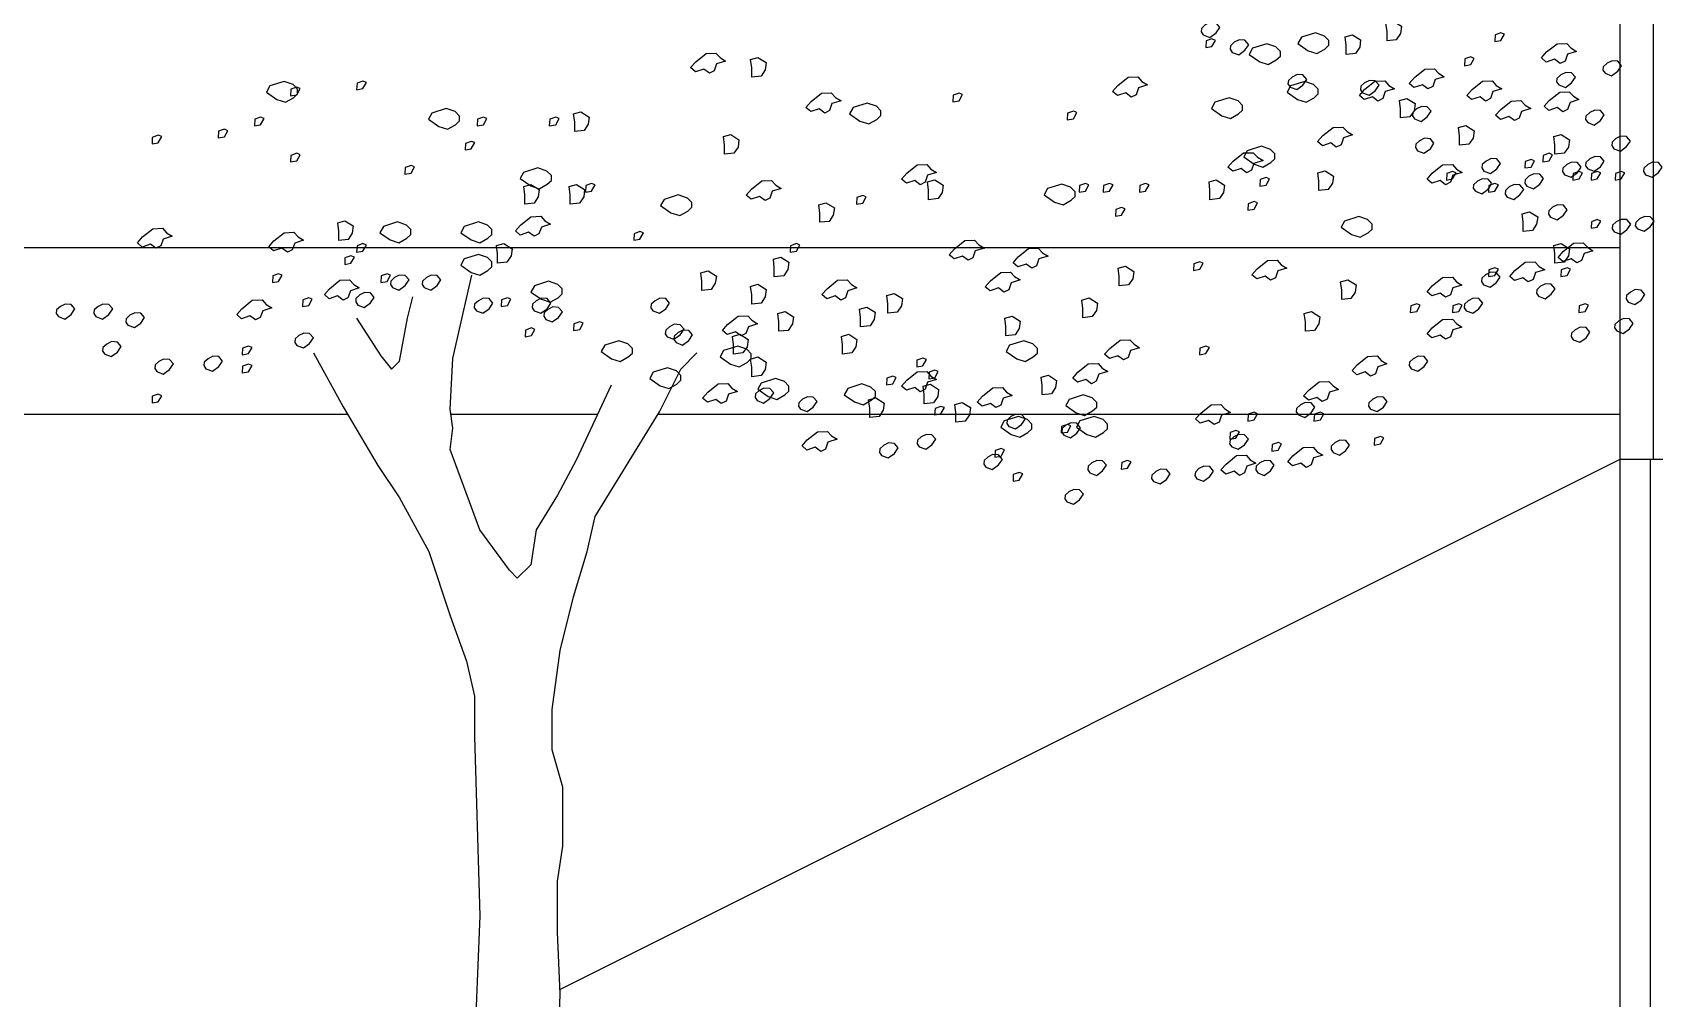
# Model space of a CAD drawing. Header units: millimetres. Extents: x 462666 to 1244237, y 2328025 to 3795663.
# Drawn here: x 1160762 to 1163424, y 2842565 to 2844149 of the extents above; entities that cross this region are included whole.
import ezdxf
from ezdxf.lldxf.tags import DXFTag

# ---------------------------------------------------------------- set-up
doc = ezdxf.new("R2010")
doc.units = ezdxf.units.MM
for name, color, linetype in [('arbre', 250, 'Continuous'), ('MUR-POH', 64, 'Continuous'), ('MUR_POH', 64, 'Continuous'), ('MUR_REZ', 3, 'Continuous'), ('PLE_REZ', 200, 'Continuous')]:
    doc.layers.add(name, color=color, linetype=linetype)
tags = doc.linetypes.add('DASHED', pattern=[0.75, 0.5, -0.25]).pattern_tags.tags
tags[6:7] = [DXFTag(74, 4), DXFTag(75, 0), DXFTag(340, '0'), DXFTag(46, 1.0), DXFTag(50, 0.0), DXFTag(44, 0.0), DXFTag(45, 0.0)]
tags[4:5] = [DXFTag(74, 4), DXFTag(75, 0), DXFTag(340, '0'), DXFTag(46, 1.0), DXFTag(50, 0.0), DXFTag(44, 0.0), DXFTag(45, 0.0)]

# ---------------------------------------------------------------- blocks, each defined once
blk = doc.blocks.new('arbre3')
at = {"layer": 'arbre', "color": 252}
for points in [[(247.952, 23.834), (247.993, 23.819), (248.033, 23.847), (248.056, 23.882), (248.033, 23.91), (247.996, 23.912), (247.965, 23.897), (247.941, 23.875), (247.939, 23.854)], [(262.203, 23.766), (262.203, 23.825), (262.196, 23.877), (262.242, 23.89), (262.294, 23.857), (262.287, 23.812), (262.261, 23.772)], [(248.134, 23.725), (248.175, 23.71), (248.214, 23.738), (248.238, 23.773), (248.214, 23.801), (248.177, 23.803), (248.147, 23.788), (248.123, 23.766), (248.121, 23.745)], [(261.064, 23.724), (261.103, 23.73), (261.125, 23.769), (261.103, 23.778), (261.066, 23.765)], [(261.403, 23.635), (261.457, 23.618), (261.507, 23.646), (261.533, 23.67), (261.533, 23.7), (261.505, 23.729), (261.448, 23.748), (261.359, 23.72), (261.338, 23.681)], [(261.708, 23.703), (261.762, 23.686), (261.812, 23.714), (261.838, 23.738), (261.838, 23.768), (261.81, 23.796), (261.754, 23.816), (261.665, 23.788), (261.643, 23.749)], [(261.946, 23.681), (261.946, 23.739), (261.94, 23.791), (261.985, 23.804), (262.037, 23.772), (262.031, 23.726), (262.005, 23.687)], [(262.879, 23.761), (262.918, 23.768), (262.94, 23.807), (262.918, 23.816), (262.881, 23.803)], [(263.205, 23.696), (263.271, 23.748), (263.331, 23.75), (263.358, 23.722), (263.392, 23.7), (263.336, 23.683), (263.321, 23.639), (263.29, 23.624), (263.255, 23.65), (263.203, 23.633), (263.173, 23.659)], [(257.862, 23.635), (257.927, 23.687), (257.988, 23.689), (258.014, 23.661), (258.049, 23.639), (257.992, 23.622), (257.977, 23.578), (257.947, 23.563), (257.912, 23.589), (257.86, 23.572), (257.829, 23.598)], [(258.213, 23.538), (258.213, 23.597), (258.206, 23.649), (258.252, 23.662), (258.304, 23.629), (258.298, 23.584), (258.272, 23.545)], [(262.69, 23.61), (262.729, 23.617), (262.751, 23.656), (262.729, 23.665), (262.692, 23.652)], [(263.572, 23.562), (263.613, 23.546), (263.653, 23.575), (263.676, 23.609), (263.653, 23.638), (263.616, 23.64), (263.585, 23.625), (263.561, 23.603), (263.559, 23.581)], [(248.497, 23.507), (248.539, 23.492), (248.578, 23.52), (248.602, 23.555), (248.578, 23.583), (248.541, 23.585), (248.51, 23.57), (248.487, 23.548), (248.484, 23.527)], [(248.952, 23.471), (248.993, 23.456), (249.032, 23.484), (249.056, 23.519), (249.032, 23.547), (248.995, 23.549), (248.965, 23.534), (248.941, 23.512), (248.939, 23.49)], [(260.512, 23.485), (260.577, 23.537), (260.638, 23.539), (260.664, 23.511), (260.699, 23.489), (260.642, 23.472), (260.627, 23.428), (260.597, 23.413), (260.562, 23.439), (260.51, 23.422), (260.479, 23.448)], [(262.375, 23.536), (262.44, 23.588), (262.501, 23.59), (262.527, 23.562), (262.562, 23.54), (262.505, 23.523), (262.49, 23.479), (262.459, 23.464), (262.425, 23.49), (262.372, 23.473), (262.342, 23.499)], [(263.281, 23.489), (263.323, 23.474), (263.362, 23.502), (263.386, 23.537), (263.362, 23.565), (263.325, 23.567), (263.294, 23.552), (263.27, 23.53), (263.268, 23.508)], [(255.231, 23.398), (255.285, 23.38), (255.335, 23.409), (255.361, 23.433), (255.361, 23.463), (255.333, 23.491), (255.277, 23.511), (255.187, 23.483), (255.166, 23.443)], [(255.317, 23.421), (255.356, 23.428), (255.377, 23.467), (255.356, 23.476), (255.319, 23.463)], [(255.732, 23.459), (255.772, 23.466), (255.793, 23.505), (255.772, 23.513), (255.735, 23.5)], [(258.587, 23.385), (258.652, 23.437), (258.713, 23.439), (258.739, 23.411), (258.774, 23.389), (258.717, 23.372), (258.702, 23.328), (258.672, 23.313), (258.637, 23.339), (258.585, 23.322), (258.554, 23.348)], [(259.476, 23.384), (259.515, 23.39), (259.537, 23.429), (259.515, 23.438), (259.478, 23.425)], [(261.64, 23.398), (261.695, 23.38), (261.745, 23.409), (261.771, 23.433), (261.771, 23.463), (261.742, 23.491), (261.686, 23.511), (261.597, 23.483), (261.575, 23.443)], [(262.062, 23.46), (262.127, 23.512), (262.188, 23.514), (262.214, 23.486), (262.249, 23.464), (262.192, 23.447), (262.177, 23.403), (262.146, 23.388), (262.112, 23.414), (262.059, 23.397), (262.029, 23.423)], [(262.737, 23.46), (262.802, 23.512), (262.863, 23.514), (262.889, 23.486), (262.924, 23.464), (262.867, 23.447), (262.852, 23.403), (262.821, 23.388), (262.787, 23.414), (262.734, 23.397), (262.704, 23.423)], [(263.221, 23.392), (263.287, 23.444), (263.347, 23.446), (263.374, 23.418), (263.408, 23.397), (263.352, 23.379), (263.337, 23.336), (263.306, 23.32), (263.271, 23.347), (263.219, 23.329), (263.189, 23.355)], [(249.279, 23.307), (249.32, 23.292), (249.359, 23.32), (249.383, 23.355), (249.359, 23.383), (249.322, 23.385), (249.292, 23.37), (249.268, 23.348), (249.266, 23.327)], [(256.248, 23.228), (256.303, 23.211), (256.353, 23.239), (256.379, 23.263), (256.379, 23.294), (256.35, 23.322), (256.294, 23.341), (256.205, 23.313), (256.183, 23.274)], [(258.893, 23.262), (258.948, 23.245), (258.998, 23.273), (259.024, 23.297), (259.024, 23.327), (258.996, 23.356), (258.939, 23.375), (258.85, 23.347), (258.828, 23.308)], [(261.165, 23.296), (261.22, 23.279), (261.27, 23.307), (261.296, 23.331), (261.296, 23.361), (261.268, 23.39), (261.211, 23.409), (261.122, 23.381), (261.1, 23.342)], [(262.288, 23.282), (262.288, 23.34), (262.281, 23.392), (262.327, 23.405), (262.379, 23.373), (262.373, 23.327), (262.347, 23.288)], [(262.918, 23.336), (262.983, 23.388), (263.044, 23.391), (263.07, 23.362), (263.105, 23.341), (263.048, 23.323), (263.033, 23.28), (263.003, 23.265), (262.968, 23.291), (262.916, 23.273), (262.885, 23.299)], [(263.463, 23.253), (263.504, 23.237), (263.543, 23.266), (263.567, 23.301), (263.543, 23.329), (263.507, 23.331), (263.476, 23.316), (263.452, 23.294), (263.45, 23.272)], [(255.09, 23.232), (255.129, 23.239), (255.151, 23.278), (255.129, 23.287), (255.092, 23.274)], [(256.489, 23.232), (256.528, 23.239), (256.55, 23.278), (256.528, 23.287), (256.491, 23.274)], [(256.942, 23.232), (256.982, 23.239), (257.003, 23.278), (256.982, 23.287), (256.945, 23.274)], [(257.102, 23.196), (257.102, 23.255), (257.095, 23.307), (257.141, 23.32), (257.193, 23.287), (257.186, 23.242), (257.16, 23.203)], [(260.194, 23.27), (260.233, 23.277), (260.255, 23.316), (260.233, 23.324), (260.196, 23.311)], [(262.658, 23.111), (262.658, 23.169), (262.652, 23.222), (262.698, 23.235), (262.75, 23.202), (262.743, 23.156), (262.717, 23.117)], [(249.297, 23.107), (249.338, 23.092), (249.378, 23.12), (249.401, 23.155), (249.378, 23.183), (249.341, 23.186), (249.31, 23.17), (249.286, 23.149), (249.284, 23.127)], [(254.447, 23.119), (254.486, 23.125), (254.508, 23.165), (254.486, 23.173), (254.449, 23.16)], [(254.863, 23.157), (254.902, 23.163), (254.924, 23.202), (254.902, 23.211), (254.865, 23.198)], [(256.413, 23.081), (256.452, 23.088), (256.474, 23.127), (256.452, 23.135), (256.415, 23.122)], [(258.042, 23.054), (258.042, 23.112), (258.035, 23.165), (258.081, 23.178), (258.133, 23.145), (258.127, 23.099), (258.101, 23.06)], [(261.799, 23.171), (261.865, 23.223), (261.925, 23.225), (261.952, 23.197), (261.986, 23.175), (261.93, 23.158), (261.915, 23.114), (261.884, 23.099), (261.849, 23.125), (261.797, 23.108), (261.767, 23.134)], [(263.257, 23.054), (263.257, 23.112), (263.25, 23.165), (263.296, 23.178), (263.348, 23.145), (263.342, 23.099), (263.316, 23.06)], [(263.627, 23.089), (263.668, 23.074), (263.707, 23.102), (263.731, 23.137), (263.707, 23.165), (263.67, 23.167), (263.64, 23.152), (263.616, 23.13), (263.614, 23.109)], [(249.715, 22.98), (249.756, 22.965), (249.796, 22.993), (249.819, 23.028), (249.796, 23.056), (249.759, 23.058), (249.728, 23.043), (249.704, 23.021), (249.702, 23)], [(255.317, 23.006), (255.356, 23.012), (255.377, 23.051), (255.356, 23.06), (255.319, 23.047)], [(261.237, 23.01), (261.302, 23.062), (261.363, 23.064), (261.389, 23.036), (261.424, 23.014), (261.367, 22.997), (261.352, 22.954), (261.321, 22.938), (261.287, 22.964), (261.235, 22.947), (261.204, 22.973)], [(261.369, 22.991), (261.423, 22.974), (261.473, 23.002), (261.499, 23.026), (261.499, 23.056), (261.471, 23.084), (261.415, 23.104), (261.325, 23.076), (261.304, 23.037)], [(263.068, 22.968), (263.107, 22.974), (263.129, 23.013), (263.107, 23.022), (263.07, 23.009)], [(263.181, 23.006), (263.22, 23.012), (263.242, 23.051), (263.22, 23.06), (263.183, 23.047)], [(263.463, 22.962), (263.504, 22.947), (263.543, 22.975), (263.567, 23.01), (263.543, 23.038), (263.507, 23.04), (263.476, 23.025), (263.452, 23.003), (263.45, 22.982)], [(249.661, 22.853), (249.702, 22.838), (249.741, 22.866), (249.765, 22.901), (249.741, 22.929), (249.704, 22.931), (249.674, 22.916), (249.65, 22.894), (249.648, 22.873)], [(256.035, 22.93), (256.074, 22.936), (256.096, 22.976), (256.074, 22.984), (256.037, 22.971)], [(256.825, 22.855), (256.879, 22.838), (256.929, 22.866), (256.955, 22.89), (256.955, 22.921), (256.927, 22.949), (256.87, 22.968), (256.781, 22.94), (256.76, 22.901)], [(259.187, 22.935), (259.252, 22.987), (259.313, 22.989), (259.339, 22.961), (259.374, 22.939), (259.317, 22.922), (259.302, 22.879), (259.272, 22.863), (259.237, 22.889), (259.185, 22.872), (259.154, 22.898)], [(261.775, 22.826), (261.775, 22.885), (261.769, 22.937), (261.814, 22.95), (261.866, 22.917), (261.86, 22.872), (261.834, 22.832)], [(262.487, 22.935), (262.552, 22.987), (262.613, 22.989), (262.639, 22.961), (262.674, 22.939), (262.617, 22.922), (262.602, 22.879), (262.571, 22.863), (262.537, 22.889), (262.484, 22.872), (262.454, 22.898)], [(262.576, 22.892), (262.615, 22.899), (262.637, 22.938), (262.615, 22.946), (262.578, 22.933)], [(263.081, 22.853), (263.123, 22.838), (263.162, 22.866), (263.186, 22.901), (263.162, 22.929), (263.125, 22.931), (263.094, 22.916), (263.071, 22.894), (263.068, 22.873)], [(263.318, 22.926), (263.359, 22.91), (263.398, 22.939), (263.422, 22.973), (263.398, 23.002), (263.361, 23.004), (263.331, 22.989), (263.307, 22.967), (263.305, 22.945)], [(263.37, 22.892), (263.409, 22.899), (263.431, 22.938), (263.409, 22.946), (263.372, 22.933)], [(263.484, 22.892), (263.523, 22.899), (263.545, 22.938), (263.523, 22.946), (263.486, 22.933)], [(263.635, 22.892), (263.674, 22.899), (263.696, 22.938), (263.674, 22.946), (263.637, 22.933)], [(263.827, 22.926), (263.868, 22.91), (263.907, 22.939), (263.931, 22.973), (263.907, 23.002), (263.87, 23.004), (263.84, 22.989), (263.816, 22.967), (263.814, 22.945)], [(249.861, 22.817), (249.902, 22.801), (249.941, 22.83), (249.965, 22.864), (249.941, 22.893), (249.904, 22.895), (249.874, 22.88), (249.85, 22.858), (249.847, 22.836)], [(256.788, 22.741), (256.788, 22.799), (256.782, 22.851), (256.827, 22.864), (256.879, 22.832), (256.873, 22.786), (256.847, 22.747)], [(257.073, 22.741), (257.073, 22.799), (257.067, 22.851), (257.112, 22.864), (257.164, 22.832), (257.158, 22.786), (257.132, 22.747)], [(257.169, 22.817), (257.208, 22.823), (257.23, 22.862), (257.208, 22.871), (257.171, 22.858)], [(258.212, 22.835), (258.277, 22.887), (258.338, 22.889), (258.364, 22.861), (258.399, 22.839), (258.342, 22.822), (258.327, 22.779), (258.297, 22.763), (258.262, 22.789), (258.21, 22.772), (258.179, 22.798)], [(259.324, 22.769), (259.324, 22.828), (259.318, 22.88), (259.363, 22.893), (259.416, 22.86), (259.409, 22.815), (259.383, 22.776)], [(260.114, 22.754), (260.169, 22.736), (260.219, 22.765), (260.245, 22.789), (260.245, 22.819), (260.216, 22.847), (260.16, 22.867), (260.071, 22.839), (260.049, 22.799)], [(260.27, 22.817), (260.309, 22.823), (260.331, 22.862), (260.309, 22.871), (260.272, 22.858)], [(260.421, 22.817), (260.46, 22.823), (260.482, 22.862), (260.46, 22.871), (260.423, 22.858)], [(260.648, 22.817), (260.687, 22.823), (260.709, 22.862), (260.687, 22.871), (260.65, 22.858)], [(261.091, 22.769), (261.091, 22.828), (261.085, 22.88), (261.13, 22.893), (261.182, 22.86), (261.176, 22.815), (261.15, 22.776)], [(261.404, 22.854), (261.443, 22.861), (261.465, 22.9), (261.443, 22.909), (261.406, 22.896)], [(262.841, 22.817), (262.88, 22.823), (262.902, 22.862), (262.88, 22.871), (262.843, 22.858)], [(250.133, 22.69), (250.174, 22.674), (250.214, 22.703), (250.237, 22.737), (250.214, 22.766), (250.177, 22.768), (250.146, 22.753), (250.122, 22.731), (250.12, 22.709)], [(257.706, 22.686), (257.761, 22.669), (257.811, 22.697), (257.837, 22.721), (257.837, 22.751), (257.809, 22.779), (257.752, 22.799), (257.663, 22.771), (257.641, 22.732)], [(258.64, 22.627), (258.64, 22.685), (258.634, 22.737), (258.679, 22.75), (258.732, 22.718), (258.725, 22.672), (258.699, 22.633)], [(258.871, 22.741), (258.91, 22.748), (258.932, 22.787), (258.91, 22.795), (258.873, 22.782)], [(260.497, 22.665), (260.536, 22.672), (260.558, 22.711), (260.536, 22.72), (260.499, 22.707)], [(261.329, 22.703), (261.368, 22.71), (261.389, 22.749), (261.368, 22.758), (261.331, 22.744)], [(250.533, 22.599), (250.574, 22.583), (250.613, 22.612), (250.637, 22.646), (250.613, 22.675), (250.576, 22.677), (250.546, 22.662), (250.522, 22.64), (250.52, 22.618)], [(250.678, 22.617), (250.72, 22.602), (250.759, 22.63), (250.783, 22.665), (250.759, 22.693), (250.722, 22.695), (250.691, 22.68), (250.668, 22.658), (250.665, 22.636)], [(255.62, 22.513), (255.62, 22.571), (255.613, 22.623), (255.659, 22.636), (255.711, 22.604), (255.704, 22.558), (255.678, 22.519)], [(255.943, 22.516), (255.997, 22.499), (256.047, 22.527), (256.073, 22.551), (256.073, 22.582), (256.045, 22.61), (255.989, 22.629), (255.9, 22.601), (255.878, 22.562)], [(256.452, 22.516), (256.506, 22.499), (256.556, 22.527), (256.582, 22.551), (256.582, 22.582), (256.554, 22.61), (256.497, 22.629), (256.408, 22.601), (256.386, 22.562)], [(256.762, 22.61), (256.827, 22.662), (256.888, 22.665), (256.914, 22.636), (256.949, 22.615), (256.892, 22.597), (256.877, 22.554), (256.847, 22.539), (256.812, 22.565), (256.76, 22.547), (256.729, 22.573)], [(261.979, 22.55), (262.034, 22.533), (262.084, 22.561), (262.11, 22.585), (262.11, 22.616), (262.081, 22.644), (262.025, 22.663), (261.936, 22.635), (261.914, 22.596)], [(263.057, 22.57), (263.057, 22.628), (263.051, 22.68), (263.097, 22.693), (263.149, 22.661), (263.142, 22.615), (263.116, 22.576)], [(263.484, 22.59), (263.523, 22.596), (263.545, 22.635), (263.523, 22.644), (263.486, 22.631)], [(254.387, 22.535), (254.452, 22.587), (254.513, 22.59), (254.539, 22.561), (254.574, 22.54), (254.518, 22.522), (254.502, 22.479), (254.472, 22.464), (254.437, 22.49), (254.385, 22.472), (254.355, 22.498)], [(255.212, 22.51), (255.277, 22.562), (255.338, 22.565), (255.364, 22.536), (255.399, 22.515), (255.343, 22.497), (255.327, 22.454), (255.297, 22.439), (255.262, 22.465), (255.21, 22.447), (255.18, 22.473)], [(257.472, 22.514), (257.511, 22.521), (257.533, 22.56), (257.511, 22.569), (257.474, 22.555)], [(259.487, 22.46), (259.552, 22.512), (259.613, 22.515), (259.639, 22.486), (259.674, 22.465), (259.617, 22.447), (259.602, 22.404), (259.572, 22.389), (259.537, 22.415), (259.485, 22.397), (259.454, 22.423)], [(255.657, 22.363), (255.696, 22.37), (255.718, 22.409), (255.696, 22.417), (255.659, 22.404)], [(255.732, 22.439), (255.772, 22.445), (255.793, 22.484), (255.772, 22.493), (255.735, 22.48)], [(256.452, 22.313), (256.506, 22.296), (256.556, 22.324), (256.582, 22.348), (256.582, 22.378), (256.554, 22.407), (256.497, 22.426), (256.408, 22.398), (256.386, 22.359)], [(256.617, 22.37), (256.617, 22.429), (256.611, 22.481), (256.656, 22.494), (256.708, 22.461), (256.702, 22.416), (256.676, 22.377)], [(258.455, 22.439), (258.494, 22.445), (258.516, 22.484), (258.494, 22.493), (258.457, 22.48)], [(259.887, 22.41), (259.952, 22.462), (260.013, 22.465), (260.039, 22.436), (260.074, 22.415), (260.017, 22.397), (260.002, 22.354), (259.972, 22.339), (259.937, 22.365), (259.885, 22.347), (259.854, 22.373)], [(263.257, 22.37), (263.257, 22.429), (263.25, 22.481), (263.296, 22.494), (263.348, 22.461), (263.342, 22.416), (263.316, 22.377)], [(263.309, 22.444), (263.374, 22.496), (263.435, 22.498), (263.461, 22.47), (263.496, 22.448), (263.44, 22.431), (263.424, 22.387), (263.394, 22.372), (263.359, 22.398), (263.307, 22.381), (263.277, 22.407)], [(257.899, 22.199), (257.899, 22.258), (257.893, 22.31), (257.939, 22.323), (257.991, 22.29), (257.984, 22.245), (257.958, 22.206)], [(258.355, 22.285), (258.355, 22.343), (258.349, 22.395), (258.395, 22.409), (258.447, 22.376), (258.44, 22.33), (258.414, 22.291)], [(259.712, 22.26), (259.777, 22.313), (259.838, 22.315), (259.864, 22.286), (259.899, 22.265), (259.842, 22.247), (259.827, 22.204), (259.797, 22.189), (259.762, 22.215), (259.71, 22.197), (259.679, 22.223)], [(260.521, 22.228), (260.521, 22.286), (260.515, 22.339), (260.56, 22.352), (260.612, 22.319), (260.606, 22.273), (260.58, 22.234)], [(260.988, 22.325), (261.027, 22.332), (261.049, 22.371), (261.027, 22.38), (260.99, 22.367)], [(261.387, 22.335), (261.452, 22.387), (261.513, 22.39), (261.539, 22.361), (261.574, 22.34), (261.517, 22.322), (261.502, 22.279), (261.471, 22.264), (261.437, 22.29), (261.385, 22.272), (261.354, 22.298)], [(262.809, 22.235), (262.85, 22.22), (262.889, 22.248), (262.913, 22.283), (262.889, 22.311), (262.852, 22.314), (262.822, 22.298), (262.798, 22.277), (262.796, 22.255)], [(262.841, 22.287), (262.88, 22.294), (262.902, 22.333), (262.88, 22.342), (262.843, 22.329)], [(263.006, 22.324), (263.071, 22.376), (263.132, 22.379), (263.158, 22.35), (263.193, 22.329), (263.136, 22.311), (263.121, 22.268), (263.09, 22.253), (263.056, 22.279), (263.004, 22.261), (262.973, 22.287)], [(263.295, 22.287), (263.334, 22.294), (263.356, 22.333), (263.334, 22.342), (263.297, 22.329)], [(255.203, 22.25), (255.242, 22.256), (255.264, 22.295), (255.242, 22.304), (255.205, 22.291)], [(255.562, 22.21), (255.627, 22.263), (255.688, 22.265), (255.714, 22.236), (255.749, 22.215), (255.693, 22.197), (255.677, 22.154), (255.647, 22.139), (255.612, 22.165), (255.56, 22.147), (255.53, 22.173)], [(255.884, 22.25), (255.923, 22.256), (255.945, 22.295), (255.923, 22.304), (255.886, 22.291)], [(255.957, 22.217), (255.998, 22.202), (256.037, 22.23), (256.061, 22.265), (256.037, 22.293), (256, 22.295), (255.97, 22.28), (255.946, 22.258), (255.944, 22.237)], [(256.157, 22.217), (256.198, 22.202), (256.237, 22.23), (256.261, 22.265), (256.237, 22.293), (256.2, 22.295), (256.17, 22.28), (256.146, 22.258), (256.144, 22.237)], [(256.893, 22.144), (256.947, 22.126), (256.997, 22.154), (257.023, 22.178), (257.023, 22.209), (256.995, 22.237), (256.938, 22.257), (256.849, 22.228), (256.827, 22.189)], [(258.213, 22.114), (258.213, 22.172), (258.206, 22.225), (258.252, 22.238), (258.304, 22.205), (258.298, 22.159), (258.272, 22.12)], [(258.687, 22.21), (258.752, 22.263), (258.813, 22.265), (258.839, 22.236), (258.874, 22.215), (258.817, 22.197), (258.802, 22.154), (258.772, 22.139), (258.737, 22.165), (258.685, 22.147), (258.654, 22.173)], [(261.918, 22.142), (261.918, 22.201), (261.911, 22.253), (261.957, 22.266), (262.009, 22.234), (262.002, 22.188), (261.976, 22.149)], [(262.486, 22.228), (262.552, 22.281), (262.613, 22.283), (262.639, 22.254), (262.673, 22.233), (262.617, 22.215), (262.602, 22.172), (262.571, 22.157), (262.536, 22.183), (262.484, 22.165), (262.454, 22.191)], [(263.154, 22.163), (263.195, 22.147), (263.234, 22.176), (263.258, 22.21), (263.234, 22.239), (263.198, 22.241), (263.167, 22.226), (263.143, 22.204), (263.141, 22.182)], [(253.859, 22.035), (253.9, 22.02), (253.939, 22.049), (253.963, 22.083), (253.939, 22.112), (253.902, 22.114), (253.872, 22.098), (253.848, 22.077), (253.846, 22.055)], [(254.095, 22.035), (254.137, 22.02), (254.176, 22.049), (254.2, 22.083), (254.176, 22.112), (254.139, 22.114), (254.108, 22.098), (254.084, 22.077), (254.082, 22.055)], [(255.012, 22.085), (255.077, 22.138), (255.138, 22.14), (255.164, 22.112), (255.199, 22.09), (255.143, 22.072), (255.127, 22.029), (255.097, 22.014), (255.062, 22.04), (255.01, 22.022), (254.98, 22.049)], [(255.392, 22.098), (255.431, 22.105), (255.453, 22.144), (255.431, 22.153), (255.394, 22.14)], [(255.739, 22.108), (255.78, 22.093), (255.819, 22.121), (255.843, 22.156), (255.819, 22.184), (255.782, 22.186), (255.752, 22.171), (255.728, 22.149), (255.726, 22.128)], [(256.484, 22.072), (256.525, 22.057), (256.564, 22.085), (256.588, 22.12), (256.564, 22.148), (256.527, 22.15), (256.497, 22.135), (256.473, 22.113), (256.471, 22.091)], [(256.64, 22.098), (256.679, 22.105), (256.701, 22.144), (256.679, 22.153), (256.642, 22.14)], [(256.847, 22.072), (256.889, 22.057), (256.928, 22.085), (256.952, 22.12), (256.928, 22.148), (256.891, 22.15), (256.86, 22.135), (256.836, 22.113), (256.834, 22.091)], [(257.593, 22.072), (257.634, 22.057), (257.673, 22.085), (257.697, 22.12), (257.673, 22.148), (257.636, 22.15), (257.606, 22.135), (257.582, 22.113), (257.579, 22.091)], [(259.068, 22.057), (259.068, 22.115), (259.061, 22.168), (259.107, 22.181), (259.159, 22.148), (259.153, 22.102), (259.127, 22.063)], [(260.293, 22.028), (260.293, 22.087), (260.287, 22.139), (260.332, 22.152), (260.384, 22.12), (260.378, 22.074), (260.352, 22.035)], [(262.349, 22.061), (262.389, 22.067), (262.41, 22.106), (262.389, 22.115), (262.352, 22.102)], [(262.614, 22.061), (262.653, 22.067), (262.675, 22.106), (262.653, 22.115), (262.616, 22.102)], [(262.7, 22.072), (262.741, 22.057), (262.78, 22.085), (262.804, 22.12), (262.78, 22.148), (262.743, 22.15), (262.713, 22.135), (262.689, 22.113), (262.687, 22.091)], [(263.408, 22.061), (263.447, 22.067), (263.469, 22.106), (263.447, 22.115), (263.41, 22.102)], [(263.717, 22.126), (263.759, 22.111), (263.798, 22.139), (263.822, 22.174), (263.798, 22.202), (263.761, 22.205), (263.731, 22.189), (263.707, 22.168), (263.704, 22.146)], [(254.295, 21.981), (254.337, 21.966), (254.376, 21.994), (254.4, 22.029), (254.376, 22.057), (254.339, 22.059), (254.308, 22.044), (254.284, 22.022), (254.282, 22.001)], [(256.92, 22.017), (256.961, 22.002), (257, 22.03), (257.024, 22.065), (257, 22.093), (256.964, 22.096), (256.933, 22.08), (256.909, 22.059), (256.907, 22.037)], [(258.062, 21.986), (258.127, 22.038), (258.188, 22.04), (258.214, 22.012), (258.249, 21.99), (258.192, 21.972), (258.177, 21.929), (258.147, 21.914), (258.112, 21.94), (258.06, 21.923), (258.029, 21.949)], [(258.384, 21.943), (258.384, 22.002), (258.377, 22.054), (258.423, 22.067), (258.475, 22.034), (258.469, 21.989), (258.443, 21.949)], [(258.897, 21.971), (258.897, 22.03), (258.89, 22.082), (258.936, 22.095), (258.988, 22.063), (258.982, 22.017), (258.956, 21.978)], [(259.809, 21.914), (259.809, 21.973), (259.802, 22.025), (259.848, 22.038), (259.9, 22.006), (259.893, 21.96), (259.867, 21.921)], [(261.69, 21.943), (261.69, 22.002), (261.683, 22.054), (261.729, 22.067), (261.781, 22.034), (261.774, 21.989), (261.748, 21.949)], [(262.486, 21.965), (262.552, 22.017), (262.613, 22.019), (262.639, 21.991), (262.673, 21.969), (262.617, 21.952), (262.602, 21.908), (262.571, 21.893), (262.536, 21.919), (262.484, 21.902), (262.454, 21.928)], [(263.645, 21.945), (263.686, 21.929), (263.725, 21.958), (263.749, 21.992), (263.725, 22.021), (263.688, 22.023), (263.658, 22.008), (263.634, 21.986), (263.632, 21.964)], [(255.357, 21.854), (255.398, 21.839), (255.437, 21.867), (255.461, 21.902), (255.437, 21.93), (255.4, 21.932), (255.37, 21.917), (255.346, 21.895), (255.344, 21.873)], [(256.791, 21.909), (256.83, 21.916), (256.852, 21.955), (256.83, 21.964), (256.793, 21.951)], [(257.094, 21.947), (257.133, 21.954), (257.155, 21.993), (257.133, 22.002), (257.096, 21.989)], [(257.683, 21.908), (257.725, 21.893), (257.764, 21.921), (257.788, 21.956), (257.764, 21.984), (257.727, 21.987), (257.696, 21.971), (257.673, 21.95), (257.67, 21.928)], [(257.738, 21.872), (257.779, 21.857), (257.818, 21.885), (257.842, 21.92), (257.818, 21.948), (257.781, 21.95), (257.751, 21.935), (257.727, 21.913), (257.725, 21.892)], [(258.099, 21.8), (258.099, 21.859), (258.092, 21.911), (258.138, 21.924), (258.19, 21.892), (258.184, 21.846), (258.158, 21.807)], [(258.783, 21.8), (258.783, 21.859), (258.776, 21.911), (258.822, 21.924), (258.874, 21.892), (258.868, 21.846), (258.842, 21.807)], [(263.372, 21.89), (263.413, 21.875), (263.453, 21.903), (263.477, 21.938), (263.453, 21.966), (263.416, 21.968), (263.385, 21.953), (263.361, 21.931), (263.359, 21.91)], [(254.15, 21.799), (254.191, 21.784), (254.23, 21.812), (254.254, 21.847), (254.23, 21.875), (254.193, 21.878), (254.163, 21.862), (254.139, 21.841), (254.137, 21.819)], [(255.014, 21.796), (255.053, 21.803), (255.075, 21.842), (255.053, 21.85), (255.016, 21.837)], [(257.333, 21.771), (257.388, 21.753), (257.438, 21.782), (257.464, 21.806), (257.464, 21.836), (257.436, 21.864), (257.379, 21.884), (257.29, 21.855), (257.268, 21.816)], [(258.079, 21.737), (258.134, 21.719), (258.184, 21.748), (258.21, 21.772), (258.21, 21.802), (258.182, 21.83), (258.125, 21.85), (258.036, 21.822), (258.014, 21.782)], [(259.877, 21.771), (259.931, 21.753), (259.981, 21.782), (260.007, 21.806), (260.007, 21.836), (259.979, 21.864), (259.922, 21.884), (259.833, 21.855), (259.812, 21.816)], [(260.462, 21.836), (260.527, 21.888), (260.588, 21.89), (260.614, 21.862), (260.649, 21.84), (260.592, 21.823), (260.577, 21.779), (260.547, 21.764), (260.512, 21.79), (260.46, 21.773), (260.429, 21.799)], [(261.026, 21.796), (261.065, 21.803), (261.087, 21.842), (261.065, 21.85), (261.028, 21.837)], [(254.477, 21.69), (254.518, 21.675), (254.557, 21.703), (254.581, 21.738), (254.557, 21.766), (254.52, 21.769), (254.49, 21.753), (254.466, 21.732), (254.464, 21.71)], [(254.786, 21.708), (254.827, 21.693), (254.866, 21.722), (254.89, 21.756), (254.866, 21.785), (254.829, 21.787), (254.799, 21.771), (254.775, 21.75), (254.773, 21.728)], [(255.014, 21.683), (255.053, 21.689), (255.075, 21.728), (255.053, 21.737), (255.016, 21.724)], [(257.639, 21.601), (257.693, 21.584), (257.743, 21.612), (257.769, 21.636), (257.769, 21.666), (257.741, 21.695), (257.684, 21.714), (257.595, 21.686), (257.573, 21.647)], [(258.213, 21.658), (258.213, 21.717), (258.206, 21.769), (258.252, 21.782), (258.304, 21.749), (258.298, 21.704), (258.272, 21.665)], [(259.249, 21.721), (259.288, 21.727), (259.31, 21.766), (259.288, 21.775), (259.251, 21.762)], [(259.325, 21.645), (259.364, 21.651), (259.385, 21.691), (259.364, 21.699), (259.327, 21.686)], [(260.262, 21.686), (260.327, 21.738), (260.388, 21.74), (260.414, 21.712), (260.449, 21.69), (260.392, 21.673), (260.377, 21.629), (260.347, 21.614), (260.312, 21.64), (260.26, 21.623), (260.229, 21.649)], [(262.015, 21.733), (262.08, 21.785), (262.141, 21.788), (262.167, 21.759), (262.202, 21.738), (262.146, 21.72), (262.13, 21.677), (262.1, 21.662), (262.065, 21.688), (262.013, 21.67), (261.983, 21.696)], [(262.354, 21.708), (262.396, 21.693), (262.435, 21.722), (262.459, 21.756), (262.435, 21.785), (262.398, 21.787), (262.367, 21.771), (262.344, 21.75), (262.341, 21.728)], [(257.937, 21.561), (258.002, 21.613), (258.063, 21.615), (258.089, 21.587), (258.124, 21.565), (258.067, 21.548), (258.052, 21.504), (258.022, 21.489), (257.987, 21.515), (257.935, 21.498), (257.904, 21.524)], [(258.317, 21.533), (258.371, 21.516), (258.421, 21.544), (258.447, 21.568), (258.447, 21.599), (258.419, 21.627), (258.362, 21.646), (258.273, 21.618), (258.252, 21.579)], [(258.859, 21.5), (258.914, 21.482), (258.964, 21.51), (258.99, 21.534), (258.99, 21.565), (258.962, 21.593), (258.905, 21.613), (258.816, 21.584), (258.794, 21.545)], [(259.06, 21.607), (259.099, 21.614), (259.121, 21.653), (259.099, 21.661), (259.062, 21.648)], [(259.187, 21.636), (259.252, 21.688), (259.313, 21.69), (259.339, 21.662), (259.374, 21.64), (259.317, 21.623), (259.302, 21.579), (259.272, 21.564), (259.237, 21.59), (259.185, 21.573), (259.154, 21.599)], [(259.296, 21.487), (259.296, 21.546), (259.289, 21.598), (259.335, 21.611), (259.387, 21.578), (259.381, 21.533), (259.354, 21.494)], [(260.037, 21.544), (260.037, 21.603), (260.03, 21.655), (260.076, 21.668), (260.128, 21.635), (260.121, 21.59), (260.095, 21.551)], [(261.712, 21.574), (261.777, 21.626), (261.838, 21.628), (261.864, 21.6), (261.898, 21.578), (261.842, 21.561), (261.827, 21.517), (261.796, 21.502), (261.762, 21.528), (261.709, 21.511), (261.679, 21.537)], [(254.447, 21.494), (254.486, 21.5), (254.508, 21.539), (254.486, 21.548), (254.449, 21.535)], [(258.247, 21.509), (258.288, 21.493), (258.327, 21.522), (258.351, 21.556), (258.327, 21.585), (258.29, 21.587), (258.26, 21.572), (258.236, 21.55), (258.234, 21.528)], [(258.519, 21.454), (258.561, 21.439), (258.6, 21.467), (258.624, 21.502), (258.6, 21.53), (258.563, 21.532), (258.532, 21.517), (258.509, 21.495), (258.506, 21.474)], [(258.954, 21.402), (258.954, 21.46), (258.947, 21.512), (258.993, 21.525), (259.045, 21.493), (259.039, 21.447), (259.013, 21.408)], [(259.495, 21.373), (259.495, 21.432), (259.489, 21.484), (259.534, 21.497), (259.587, 21.464), (259.58, 21.419), (259.554, 21.38)], [(259.662, 21.536), (259.727, 21.588), (259.788, 21.59), (259.814, 21.562), (259.849, 21.54), (259.792, 21.523), (259.777, 21.479), (259.747, 21.464), (259.712, 21.49), (259.66, 21.473), (259.629, 21.499)], [(260.25, 21.432), (260.304, 21.414), (260.354, 21.443), (260.38, 21.467), (260.38, 21.497), (260.352, 21.525), (260.295, 21.545), (260.206, 21.516), (260.185, 21.477)], [(261.646, 21.418), (261.687, 21.403), (261.726, 21.431), (261.75, 21.466), (261.726, 21.494), (261.689, 21.496), (261.659, 21.481), (261.635, 21.459), (261.633, 21.437)], [(262.1, 21.454), (262.141, 21.439), (262.18, 21.467), (262.204, 21.502), (262.18, 21.53), (262.143, 21.532), (262.113, 21.517), (262.089, 21.495), (262.087, 21.474)], [(259.362, 21.418), (259.401, 21.425), (259.423, 21.464), (259.401, 21.472), (259.365, 21.459)], [(259.843, 21.296), (259.897, 21.279), (259.947, 21.307), (259.973, 21.331), (259.973, 21.361), (259.945, 21.39), (259.889, 21.409), (259.799, 21.381), (259.778, 21.342)], [(259.828, 21.345), (259.869, 21.33), (259.908, 21.358), (259.932, 21.393), (259.908, 21.421), (259.872, 21.423), (259.841, 21.408), (259.817, 21.386), (259.815, 21.365)], [(260.318, 21.296), (260.372, 21.279), (260.422, 21.307), (260.448, 21.331), (260.448, 21.361), (260.42, 21.39), (260.363, 21.409), (260.274, 21.381), (260.252, 21.342)], [(261.033, 21.43), (261.098, 21.482), (261.159, 21.484), (261.185, 21.456), (261.219, 21.434), (261.163, 21.417), (261.148, 21.373), (261.117, 21.358), (261.082, 21.384), (261.03, 21.367), (261, 21.393)], [(261.329, 21.38), (261.368, 21.387), (261.389, 21.426), (261.368, 21.435), (261.331, 21.422)], [(261.744, 21.38), (261.784, 21.387), (261.805, 21.426), (261.784, 21.435), (261.747, 21.422)], [(258.562, 21.261), (258.627, 21.313), (258.688, 21.315), (258.714, 21.287), (258.749, 21.265), (258.692, 21.248), (258.677, 21.204), (258.647, 21.189), (258.612, 21.215), (258.56, 21.198), (258.529, 21.224)], [(259.265, 21.218), (259.306, 21.203), (259.345, 21.231), (259.369, 21.266), (259.345, 21.294), (259.308, 21.296), (259.278, 21.281), (259.254, 21.259), (259.252, 21.237)], [(260.156, 21.305), (260.196, 21.311), (260.217, 21.35), (260.196, 21.359), (260.159, 21.346)], [(260.173, 21.291), (260.215, 21.275), (260.254, 21.304), (260.278, 21.338), (260.254, 21.367), (260.217, 21.369), (260.186, 21.354), (260.163, 21.332), (260.16, 21.31)], [(261.228, 21.218), (261.269, 21.203), (261.308, 21.231), (261.332, 21.266), (261.308, 21.294), (261.271, 21.296), (261.241, 21.281), (261.217, 21.259), (261.214, 21.237)], [(261.215, 21.267), (261.254, 21.273), (261.276, 21.313), (261.254, 21.321), (261.217, 21.308)], [(259.028, 21.163), (259.07, 21.148), (259.109, 21.176), (259.133, 21.211), (259.109, 21.239), (259.072, 21.242), (259.041, 21.226), (259.017, 21.205), (259.015, 21.183)], [(259.74, 21.154), (259.78, 21.16), (259.801, 21.199), (259.78, 21.208), (259.743, 21.195)], [(261.48, 21.191), (261.519, 21.198), (261.541, 21.237), (261.519, 21.246), (261.482, 21.233)], [(261.612, 21.161), (261.677, 21.213), (261.738, 21.215), (261.764, 21.187), (261.799, 21.165), (261.742, 21.148), (261.727, 21.104), (261.696, 21.089), (261.662, 21.115), (261.61, 21.098), (261.579, 21.124)], [(261.864, 21.182), (261.905, 21.166), (261.944, 21.195), (261.968, 21.229), (261.944, 21.258), (261.907, 21.26), (261.877, 21.245), (261.853, 21.223), (261.851, 21.201)], [(262.123, 21.229), (262.162, 21.236), (262.183, 21.275), (262.162, 21.283), (262.125, 21.27)], [(259.683, 21.091), (259.724, 21.076), (259.763, 21.104), (259.787, 21.139), (259.763, 21.167), (259.726, 21.169), (259.696, 21.154), (259.672, 21.132), (259.67, 21.11)], [(260.337, 21.054), (260.378, 21.039), (260.417, 21.067), (260.441, 21.102), (260.417, 21.13), (260.38, 21.133), (260.35, 21.117), (260.326, 21.096), (260.324, 21.074)], [(260.534, 21.078), (260.574, 21.085), (260.595, 21.124), (260.574, 21.132), (260.537, 21.119)], [(261.009, 21.018), (261.051, 21.003), (261.09, 21.031), (261.114, 21.066), (261.09, 21.094), (261.053, 21.096), (261.022, 21.081), (260.999, 21.059), (260.996, 21.038)], [(261.192, 21.11), (261.257, 21.163), (261.318, 21.165), (261.344, 21.137), (261.379, 21.115), (261.323, 21.097), (261.307, 21.054), (261.277, 21.039), (261.242, 21.065), (261.19, 21.047), (261.16, 21.073)], [(261.391, 21.054), (261.432, 21.039), (261.472, 21.067), (261.495, 21.102), (261.472, 21.13), (261.435, 21.133), (261.404, 21.117), (261.38, 21.096), (261.378, 21.074)], [(259.854, 21.002), (259.893, 21.009), (259.915, 21.048), (259.893, 21.057), (259.856, 21.044)], [(260.737, 21), (260.778, 20.985), (260.817, 21.013), (260.841, 21.048), (260.817, 21.076), (260.78, 21.078), (260.75, 21.063), (260.726, 21.041), (260.724, 21.019)], [(260.192, 20.873), (260.233, 20.858), (260.272, 20.886), (260.296, 20.921), (260.272, 20.949), (260.235, 20.951), (260.205, 20.936), (260.181, 20.914), (260.179, 20.892)]]:
    blk.add_lwpolyline(points, close=True, dxfattribs=at)
for points in [[(257.33, 21.605), (257.111, 21.134), (256.994, 20.915), (256.859, 20.697), (256.825, 20.478), (256.741, 20.394), (256.691, 20.444), (256.506, 20.697), (256.32, 21.201), (256.337, 21.336), (256.32, 21.454), (256.337, 21.773), (256.405, 22.076), (256.455, 22.295)], [(255.731, 22.025), (255.883, 21.79), (255.95, 21.706), (256.001, 21.756), (256.051, 22.025), (256.085, 22.16)], [(255.462, 21.807), (255.647, 21.47), (255.866, 21.1), (256.001, 20.898), (256.186, 20.562), (256.32, 20.158), (256.421, 19.872), (256.472, 19.654), (256.472, 19.401), (256.506, 18.274), (256.472, 17.45), (256.455, 16.592), (256.337, 16.037), (256.32, 15.314), (256.337, 14.153), (256.287, 13.615), (256.236, 12.605), (256.186, 12.134), (256.152, 11.596), (256.489, 11.495)], [(256.977, 16.777), (257.01, 17.786), (256.994, 18.173), (256.994, 18.493), (257.027, 18.712), (257.027, 18.93), (257.027, 19.082), (256.96, 19.317), (256.96, 19.569), (257.01, 19.94), (257.095, 20.276), (257.179, 20.562), (257.229, 20.781), (257.633, 21.437), (257.768, 21.706), (257.869, 21.807)]]:
    blk.add_lwpolyline(points, dxfattribs=at)

msp = doc.modelspace()

# ---------------------------------------------------------------- linework, layer by layer
at = {"layer": 'MUR-POH', "color": 252}
for points in [[(1155537.4, 2843523.1), (1161279.2, 2843523.1)], [(1161448.9, 2843523.1), (1161689.5, 2843523.1)], [(1161788.5, 2843523.1), (1163367.7, 2843523.1)]]:
    msp.add_lwpolyline(points, dxfattribs=at)
at = {"layer": 'MUR-POH', "color": 1}
for points in [[(1161627.7, 2842579.7), (1163367.7, 2843449.7)], [(1163367.7, 2843449.7), (1163417.7, 2843449.7), (1163467.7, 2843449.7), (1163467.7, 2841324.7), (1163417.7, 2841324.7), (1163417.7, 2843449.7)]]:
    msp.add_lwpolyline(points, dxfattribs=at)
at = {"layer": 'MUR_POH', "color": 8, "linetype": 'DASHED', "ltscale": 250, "flags": 128}
msp.add_lwpolyline([(1155537.4, 2843796.6), (1163367.7, 2843796.6)], dxfattribs=at)
at = {"layer": 'MUR_REZ'}
msp.add_line((1163367.7, 2841149.7), (1163367.7, 2846626.7), dxfattribs=at)
at = {"layer": 'PLE_REZ', "linetype": 'Continuous'}
msp.add_line((1163422.1, 2846232.1), (1163422.1, 2843449.7), dxfattribs=at)

# ---------------------------------------------------------------- block references
at = {"layer": 'arbre', "xscale": 261.3775937935833, "yscale": 261.3775937935833, "zscale": 261.3775937935833}
msp.add_blockref('arbre3', (1097874.5, 2837915.6), dxfattribs=at)
at = {"layer": 'MUR-POH', "color": 252, "xscale": 261.3775937935833, "yscale": 261.3775937935833, "zscale": 261.3775937935833}
msp.add_blockref('arbre3', (1094451.3, 2837923.8), dxfattribs=at)

doc.saveas('drawing.dxf')
